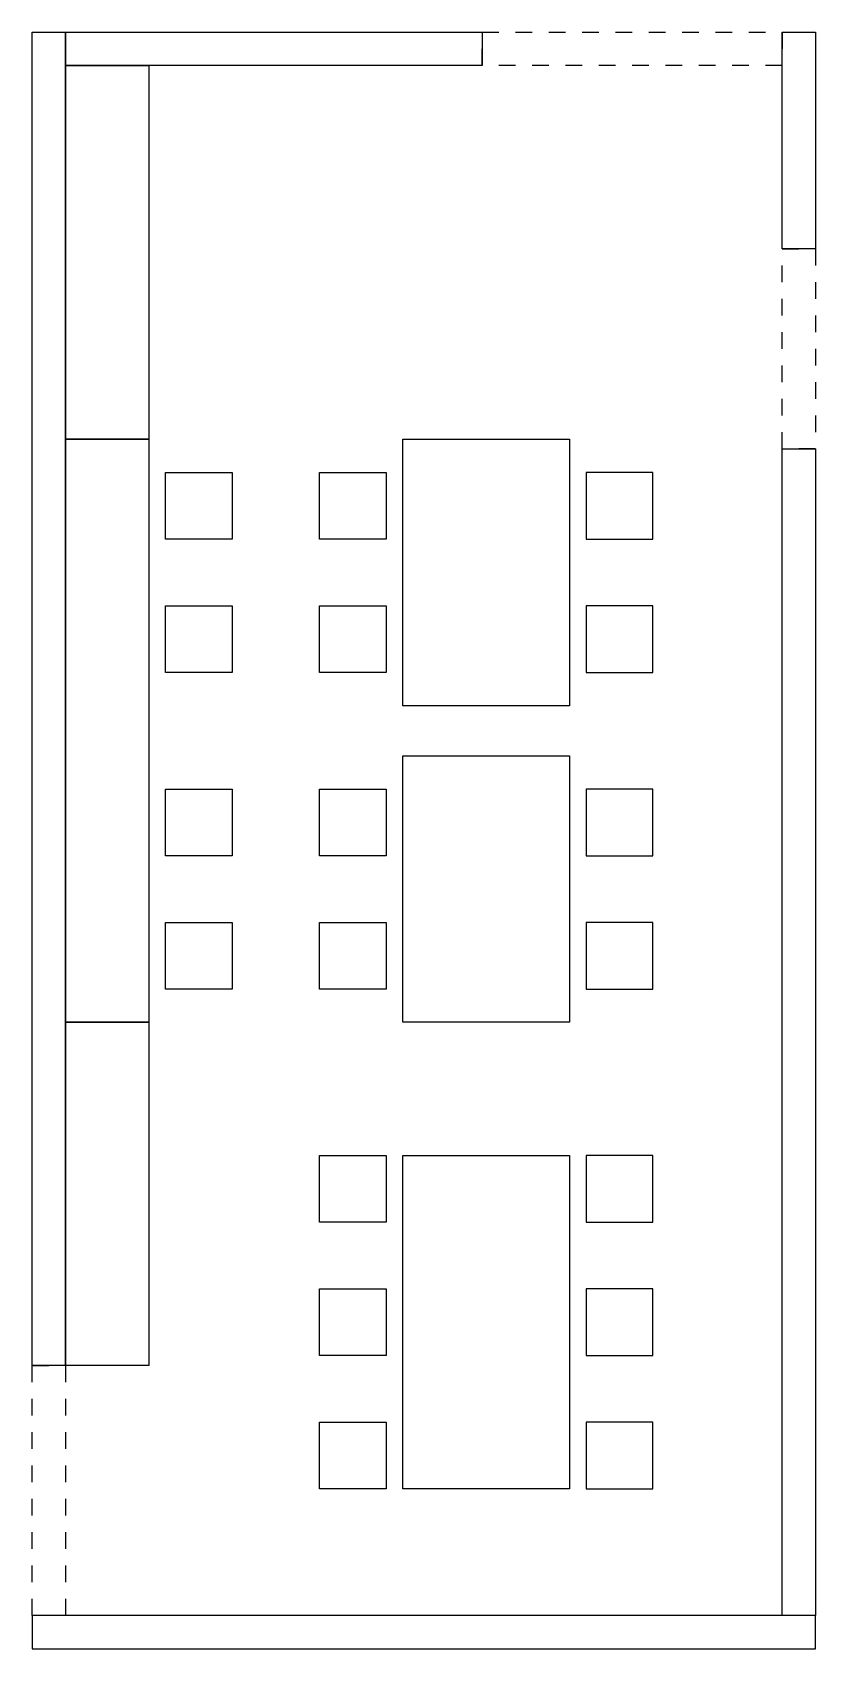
# Model space of a CAD drawing. Header units: metres. Extents: x -20.01 to -15.31, y -18.54 to -8.84.
import ezdxf

# ---------------------------------------------------------------- set-up
doc = ezdxf.new("R2010")
doc.units = ezdxf.units.M
doc.linetypes.add('Dashed', pattern=[0.01, 0.005, -0.005])
for name, color, linetype, true_color in [('墙体', 1, 'Continuous', 0xff0000), ('柜子', 220, 'Continuous', 0xff00c3), ('桌子', 100, 'Continuous', 0x00ff32), ('椅子', 160, 'Continuous', 0x004cff)]:
    doc.layers.add(name, color=color, linetype=linetype, true_color=true_color)
doc.layers.add('虚线', color=7, linetype='Dashed')

msp = doc.modelspace()

# ---------------------------------------------------------------- linework, layer by layer
at = {"layer": '墙体'}
for points in [[(-19.8136, -8.8439), (-19.8136, -16.8439), (-20.0136, -16.8439), (-20.0136, -8.8439)], [(-19.8136, -8.8439), (-17.3136, -8.8439), (-17.3136, -9.0439), (-19.8136, -9.0439)], [(-15.3136, -8.8439), (-15.3136, -10.1439), (-15.5136, -10.1439), (-15.5136, -8.8439)], [(-15.5136, -11.3439), (-15.3136, -11.3439), (-15.3136, -18.3439), (-15.5136, -18.3439)], [(-15.3136, -18.3439), (-20.0136, -18.3439), (-20.0136, -18.5439), (-15.3136, -18.5439)]]:
    msp.add_lwpolyline(points, close=True, dxfattribs=at)
at = {"layer": '柜子'}
for points in [[(-19.8136, -9.0439), (-19.3136, -9.0439), (-19.3136, -11.2851), (-19.8136, -11.2851)], [(-19.8136, -14.7851), (-19.3136, -14.7851), (-19.3136, -16.8439), (-19.8136, -16.8439)]]:
    msp.add_lwpolyline(points, close=True, dxfattribs=at)
at = {"layer": '桌子'}
for points in [[(-19.8136, -11.2851), (-19.3136, -11.2851), (-19.3136, -14.7851), (-19.8136, -14.7851)], [(-17.7906, -11.2851), (-16.7906, -11.2851), (-16.7906, -12.8851), (-17.7906, -12.8851)], [(-17.7906, -13.1851), (-16.7906, -13.1851), (-16.7906, -14.7851), (-17.7906, -14.7851)], [(-17.7906, -15.5851), (-16.7906, -15.5851), (-16.7906, -17.5851), (-17.7906, -17.5851)]]:
    msp.add_lwpolyline(points, close=True, dxfattribs=at)
at = {"layer": '椅子'}
for points in [[(-18.8136, -11.4851), (-18.8136, -11.8851), (-19.2136, -11.8851), (-19.2136, -11.4851)], [(-17.8906, -11.4851), (-17.8906, -11.8851), (-18.2906, -11.8851), (-18.2906, -11.4851)], [(-16.6906, -11.4851), (-16.6906, -11.8851), (-16.2906, -11.8851), (-16.2906, -11.4851)], [(-18.8136, -12.2851), (-18.8136, -12.6851), (-19.2136, -12.6851), (-19.2136, -12.2851)], [(-17.8906, -12.2851), (-17.8906, -12.6851), (-18.2906, -12.6851), (-18.2906, -12.2851)], [(-16.6906, -12.2851), (-16.6906, -12.6851), (-16.2906, -12.6851), (-16.2906, -12.2851)], [(-18.8136, -13.3851), (-18.8136, -13.7851), (-19.2136, -13.7851), (-19.2136, -13.3851)], [(-17.8906, -13.3851), (-17.8906, -13.7851), (-18.2906, -13.7851), (-18.2906, -13.3851)], [(-16.6906, -13.3851), (-16.6906, -13.7851), (-16.2906, -13.7851), (-16.2906, -13.3851)], [(-18.8136, -14.1851), (-18.8136, -14.5851), (-19.2136, -14.5851), (-19.2136, -14.1851)], [(-17.8906, -14.1851), (-17.8906, -14.5851), (-18.2906, -14.5851), (-18.2906, -14.1851)], [(-16.6906, -14.1851), (-16.6906, -14.5851), (-16.2906, -14.5851), (-16.2906, -14.1851)], [(-17.8906, -15.5851), (-17.8906, -15.9851), (-18.2906, -15.9851), (-18.2906, -15.5851)], [(-16.6906, -15.5851), (-16.6906, -15.9851), (-16.2906, -15.9851), (-16.2906, -15.5851)], [(-17.8906, -16.3851), (-17.8906, -16.7851), (-18.2906, -16.7851), (-18.2906, -16.3851)], [(-16.6906, -16.3851), (-16.6906, -16.7851), (-16.2906, -16.7851), (-16.2906, -16.3851)], [(-17.8906, -17.1851), (-17.8906, -17.5851), (-18.2906, -17.5851), (-18.2906, -17.1851)], [(-16.6906, -17.1851), (-16.6906, -17.5851), (-16.2906, -17.5851), (-16.2906, -17.1851)]]:
    msp.add_lwpolyline(points, close=True, dxfattribs=at)
at = {"layer": '虚线'}
for points in [[(-17.3136, -8.8439), (-15.5136, -8.8439), (-15.5136, -9.0439), (-17.3136, -9.0439)], [(-15.3136, -10.1439), (-15.3136, -11.3439), (-15.5136, -11.3439), (-15.5136, -10.1439)], [(-20.0136, -16.8439), (-19.8136, -16.8439), (-19.8136, -18.3439), (-20.0136, -18.3439)]]:
    msp.add_lwpolyline(points, close=True, dxfattribs=at)

doc.saveas('drawing.dxf')
